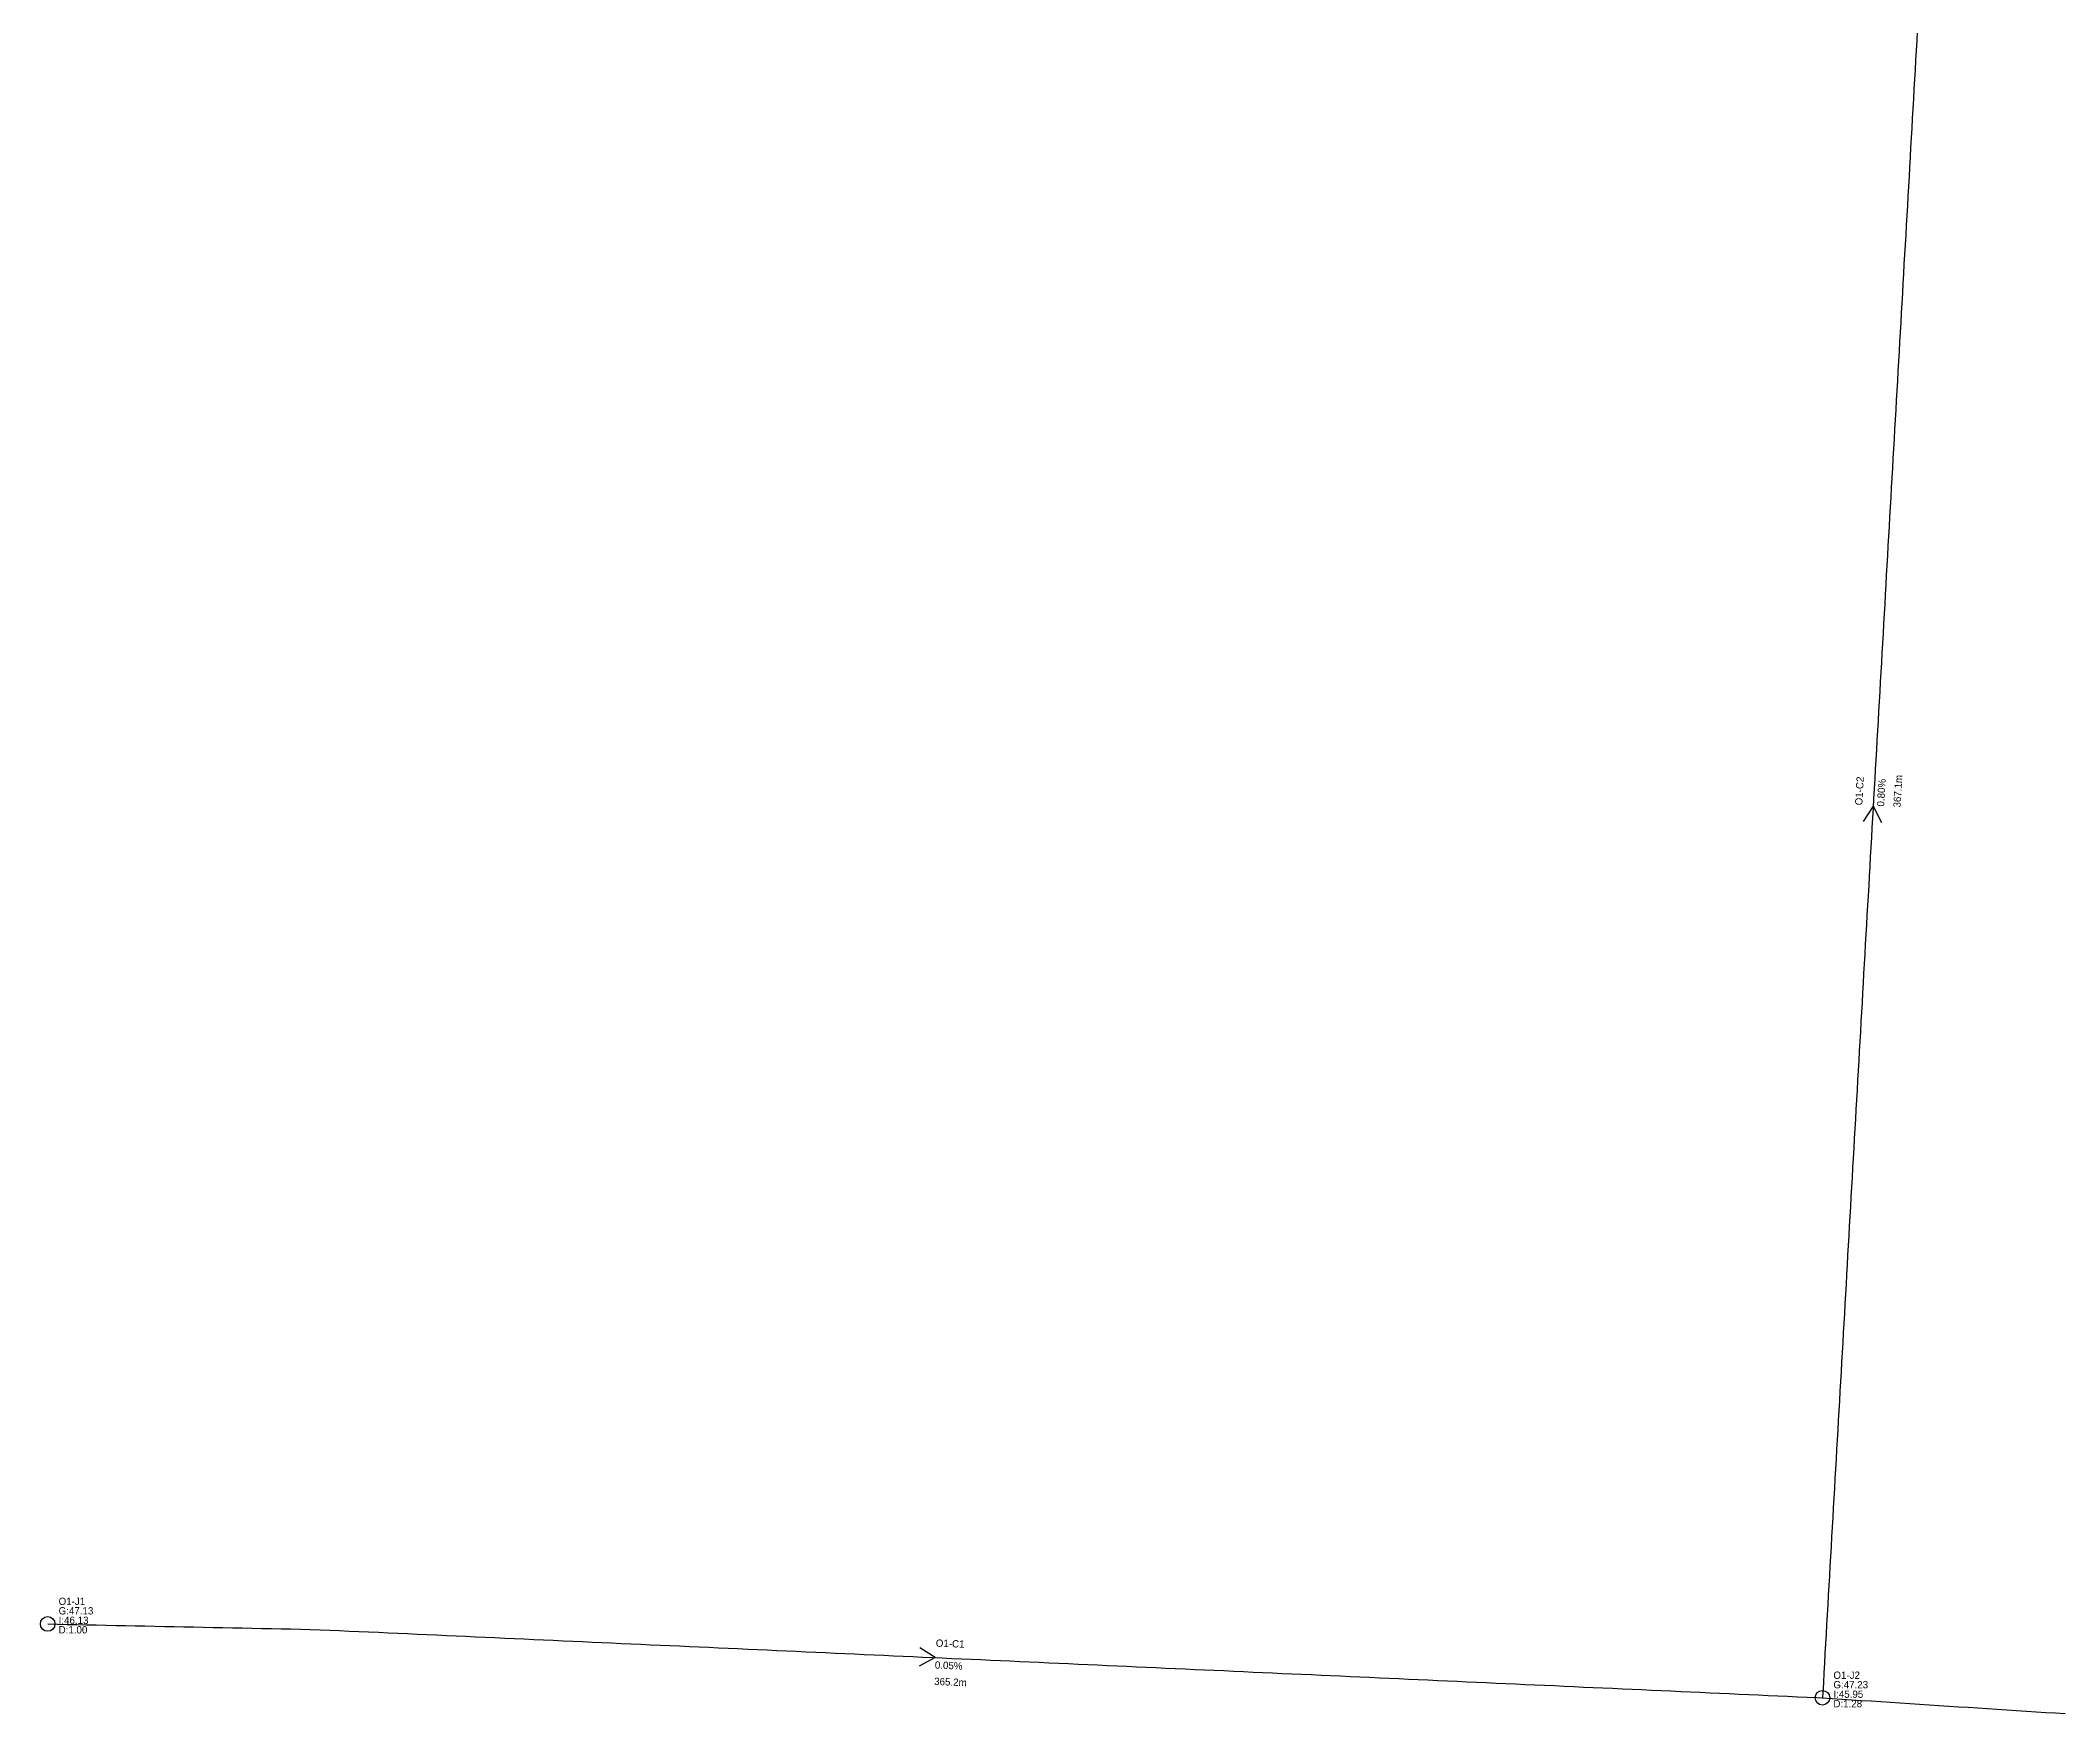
# Model space of a CAD drawing. Header units: metres. Extents: x 607160 to 610559, y 2613470 to 2618337.
# Drawn here: x 607160.2 to 607575.3, y 2614015 to 2614358.9 of the extents above; entities that cross this region are included whole.
import ezdxf

# ---------------------------------------------------------------- set-up
doc = ezdxf.new("R2010")
doc.units = ezdxf.units.M
for name, color, linetype in [('SW-DRAIN-LABELS', 3, 'Continuous'), ('SW-DRAIN-ORPHAN', 8, 'Continuous'), ('SW-DRAIN-SUB-01', 1, 'Continuous'), ('SW-JUNCTIONS', 7, 'Continuous')]:
    doc.layers.add(name, color=color, linetype=linetype)

msp = doc.modelspace()

# ---------------------------------------------------------------- linework, layer by layer
at = {"layer": 'SW-DRAIN-ORPHAN'}
msp.add_lwpolyline([(607526.52, 2614018.29), (607528.52, 2614018.16), (607530.52, 2614018.03), (607532.51, 2614017.9), (607534.51, 2614017.77), (607536.5, 2614017.64), (607538.5, 2614017.51), (607540.5, 2614017.38), (607542.49, 2614017.25), (607544.49, 2614017.12), (607546.48, 2614016.99), (607548.48, 2614016.86), (607550.47, 2614016.73), (607552.47, 2614016.6), (607554.47, 2614016.47), (607556.46, 2614016.34), (607558.46, 2614016.21), (607560.45, 2614016.08), (607562.45, 2614015.95), (607564.44, 2614015.82), (607566.44, 2614015.69), (607568.44, 2614015.56), (607570.43, 2614015.43), (607572.43, 2614015.3), (607574.42, 2614015.17), (607576.42, 2614015.05)], dxfattribs=at)
at = {"layer": 'SW-DRAIN-SUB-01'}
for p, q in [((607536.95, 2614201.55), (607534.89, 2614198.41)), ((607536.95, 2614201.55), (607538.64, 2614198.2)), ((607344.12, 2614026.56), (607340.96, 2614028.57)), ((607344.12, 2614026.56), (607340.8, 2614024.82))]:
    msp.add_line(p, q, dxfattribs=at)
for points in [[(607546.01, 2614360.85), (607545.9, 2614358.85), (607545.78, 2614356.85), (607545.67, 2614354.86), (607545.56, 2614352.86), (607545.44, 2614350.86), (607545.33, 2614348.87), (607545.22, 2614346.87), (607545.1, 2614344.87), (607544.99, 2614342.87), (607544.87, 2614340.88), (607544.76, 2614338.88), (607544.65, 2614336.88), (607544.53, 2614334.89), (607544.42, 2614332.89), (607544.31, 2614330.89), (607544.19, 2614328.9), (607544.08, 2614326.9), (607543.97, 2614324.9), (607543.85, 2614322.91), (607543.74, 2614320.91), (607543.63, 2614318.91), (607543.51, 2614316.92), (607543.4, 2614314.92), (607543.28, 2614312.92), (607543.17, 2614310.93), (607543.06, 2614308.93), (607542.94, 2614306.93), (607542.83, 2614304.94), (607542.72, 2614302.94), (607542.6, 2614300.94), (607542.49, 2614298.95), (607542.38, 2614296.95), (607542.26, 2614294.95), (607542.15, 2614292.96), (607542.04, 2614290.96), (607541.92, 2614288.96), (607541.81, 2614286.97), (607541.69, 2614284.97), (607541.58, 2614282.97), (607541.47, 2614280.97), (607541.35, 2614278.98), (607541.24, 2614276.98), (607541.13, 2614274.98), (607541.01, 2614272.99), (607540.9, 2614270.99), (607540.79, 2614268.99), (607540.67, 2614267), (607540.56, 2614265), (607540.45, 2614263), (607540.33, 2614261.01), (607540.22, 2614259.01), (607540.1, 2614257.01), (607539.99, 2614255.02), (607539.88, 2614253.02), (607539.76, 2614251.02), (607539.65, 2614249.03), (607539.54, 2614247.03), (607539.42, 2614245.03), (607539.31, 2614243.04), (607539.2, 2614241.04), (607539.08, 2614239.04), (607538.97, 2614237.05), (607538.85, 2614235.05), (607538.74, 2614233.05), (607538.63, 2614231.06), (607538.51, 2614229.06), (607538.4, 2614227.06), (607538.29, 2614225.07), (607538.17, 2614223.07), (607538.06, 2614221.07), (607537.95, 2614219.08), (607537.83, 2614217.08), (607537.72, 2614215.08), (607537.61, 2614213.08), (607537.49, 2614211.09), (607537.38, 2614209.09), (607537.26, 2614207.09), (607537.15, 2614205.1), (607537.04, 2614203.1), (607536.92, 2614201.1), (607536.81, 2614199.11), (607536.7, 2614197.11), (607536.58, 2614195.11), (607536.47, 2614193.12), (607536.36, 2614191.12), (607536.24, 2614189.12), (607536.13, 2614187.13), (607536.02, 2614185.13), (607535.9, 2614183.13), (607535.79, 2614181.14), (607535.67, 2614179.14), (607535.56, 2614177.14), (607535.45, 2614175.15), (607535.33, 2614173.15), (607535.22, 2614171.15), (607535.11, 2614169.16), (607534.99, 2614167.16), (607534.88, 2614165.16), (607534.77, 2614163.17), (607534.65, 2614161.17), (607534.54, 2614159.17), (607534.43, 2614157.18), (607534.31, 2614155.18), (607534.2, 2614153.18), (607534.08, 2614151.18), (607533.97, 2614149.19), (607533.86, 2614147.19), (607533.74, 2614145.19), (607533.63, 2614143.2), (607533.52, 2614141.2), (607533.4, 2614139.2), (607533.29, 2614137.21), (607533.18, 2614135.21), (607533.06, 2614133.21), (607532.95, 2614131.22), (607532.83, 2614129.22), (607532.72, 2614127.22), (607532.61, 2614125.23), (607532.49, 2614123.23), (607532.38, 2614121.23), (607532.27, 2614119.24), (607532.15, 2614117.24), (607532.04, 2614115.24), (607531.93, 2614113.25), (607531.81, 2614111.25), (607531.7, 2614109.25), (607531.59, 2614107.26), (607531.47, 2614105.26), (607531.36, 2614103.26), (607531.24, 2614101.27), (607531.13, 2614099.27), (607531.02, 2614097.27), (607530.9, 2614095.28), (607530.79, 2614093.28), (607530.68, 2614091.28), (607530.56, 2614089.28), (607530.45, 2614087.29), (607530.34, 2614085.29), (607530.22, 2614083.29), (607530.11, 2614081.3), (607530, 2614079.3), (607529.88, 2614077.3), (607529.77, 2614075.31), (607529.65, 2614073.31), (607529.54, 2614071.31), (607529.43, 2614069.32), (607529.31, 2614067.32), (607529.2, 2614065.32), (607529.09, 2614063.33), (607528.97, 2614061.33), (607528.86, 2614059.33), (607528.75, 2614057.34), (607528.63, 2614055.34), (607528.52, 2614053.34), (607528.41, 2614051.35), (607528.29, 2614049.35), (607528.18, 2614047.35), (607528.06, 2614045.36), (607527.95, 2614043.36), (607527.84, 2614041.36), (607527.72, 2614039.37), (607527.61, 2614037.37), (607527.5, 2614035.37), (607527.38, 2614033.38), (607527.27, 2614031.38), (607527.16, 2614029.38), (607527.04, 2614027.38), (607526.93, 2614025.39), (607526.82, 2614023.39), (607526.7, 2614021.39), (607526.59, 2614019.4), (607526.52, 2614018.29)], [(607161.68, 2614033.47), (607163.68, 2614033.42), (607165.68, 2614033.38), (607167.68, 2614033.34), (607169.68, 2614033.3), (607171.68, 2614033.26), (607173.68, 2614033.22), (607175.68, 2614033.18), (607177.68, 2614033.14), (607179.68, 2614033.1), (607181.68, 2614033.06), (607183.68, 2614033.01), (607185.68, 2614032.97), (607187.67, 2614032.93), (607189.67, 2614032.89), (607191.67, 2614032.85), (607193.67, 2614032.81), (607195.67, 2614032.77), (607197.67, 2614032.73), (607199.67, 2614032.69), (607201.67, 2614032.64), (607203.67, 2614032.6), (607205.67, 2614032.56), (607207.67, 2614032.52), (607209.67, 2614032.48), (607211.67, 2614032.44), (607213.67, 2614032.4), (607215.67, 2614032.36), (607217.67, 2614032.29), (607219.67, 2614032.2), (607221.66, 2614032.11), (607223.66, 2614032.02), (607225.66, 2614031.93), (607227.66, 2614031.84), (607229.66, 2614031.75), (607231.65, 2614031.66), (607233.65, 2614031.57), (607235.65, 2614031.48), (607237.65, 2614031.38), (607239.64, 2614031.29), (607241.64, 2614031.2), (607243.64, 2614031.11), (607245.64, 2614031.02), (607247.64, 2614030.93), (607249.63, 2614030.84), (607251.63, 2614030.75), (607253.63, 2614030.66), (607255.63, 2614030.57), (607257.63, 2614030.48), (607259.62, 2614030.39), (607261.62, 2614030.3), (607263.62, 2614030.21), (607265.62, 2614030.12), (607267.62, 2614030.03), (607269.61, 2614029.94), (607271.61, 2614029.84), (607273.61, 2614029.75), (607275.61, 2614029.66), (607277.61, 2614029.57), (607279.6, 2614029.48), (607281.6, 2614029.39), (607283.6, 2614029.3), (607285.6, 2614029.21), (607287.6, 2614029.12), (607289.59, 2614029.03), (607291.59, 2614028.94), (607293.59, 2614028.85), (607295.59, 2614028.76), (607297.59, 2614028.67), (607299.58, 2614028.58), (607301.58, 2614028.49), (607303.58, 2614028.4), (607305.58, 2614028.3), (607307.58, 2614028.21), (607309.57, 2614028.12), (607311.57, 2614028.03), (607313.57, 2614027.94), (607315.57, 2614027.85), (607317.56, 2614027.76), (607319.56, 2614027.67), (607321.56, 2614027.58), (607323.56, 2614027.49), (607325.56, 2614027.4), (607327.55, 2614027.31), (607329.55, 2614027.22), (607331.55, 2614027.13), (607333.55, 2614027.04), (607335.55, 2614026.95), (607337.54, 2614026.86), (607339.54, 2614026.76), (607341.54, 2614026.67), (607343.54, 2614026.58), (607345.54, 2614026.49), (607347.53, 2614026.4), (607349.53, 2614026.31), (607351.53, 2614026.22), (607353.53, 2614026.13), (607355.53, 2614026.04), (607357.52, 2614025.95), (607359.52, 2614025.86), (607361.52, 2614025.77), (607363.52, 2614025.68), (607365.52, 2614025.59), (607367.51, 2614025.5), (607369.51, 2614025.41), (607371.51, 2614025.32), (607373.51, 2614025.22), (607375.51, 2614025.13), (607377.5, 2614025.04), (607379.5, 2614024.95), (607381.5, 2614024.86), (607383.5, 2614024.77), (607385.5, 2614024.68), (607387.49, 2614024.59), (607389.49, 2614024.5), (607391.49, 2614024.41), (607393.49, 2614024.32), (607395.48, 2614024.23), (607397.48, 2614024.14), (607399.48, 2614024.05), (607401.48, 2614023.96), (607403.48, 2614023.87), (607405.47, 2614023.78), (607407.47, 2614023.68), (607409.47, 2614023.59), (607411.47, 2614023.5), (607413.47, 2614023.41), (607415.46, 2614023.32), (607417.46, 2614023.23), (607419.46, 2614023.14), (607421.46, 2614023.05), (607423.46, 2614022.96), (607425.45, 2614022.87), (607427.45, 2614022.78), (607429.45, 2614022.69), (607431.45, 2614022.6), (607433.45, 2614022.51), (607435.44, 2614022.42), (607437.44, 2614022.33), (607439.44, 2614022.24), (607441.44, 2614022.14), (607443.44, 2614022.05), (607445.43, 2614021.96), (607447.43, 2614021.87), (607449.43, 2614021.78), (607451.43, 2614021.69), (607453.43, 2614021.6), (607455.42, 2614021.51), (607457.42, 2614021.42), (607459.42, 2614021.33), (607461.42, 2614021.24), (607463.41, 2614021.15), (607465.41, 2614021.06), (607467.41, 2614020.97), (607469.41, 2614020.88), (607471.41, 2614020.79), (607473.4, 2614020.7), (607475.4, 2614020.6), (607477.4, 2614020.51), (607479.4, 2614020.42), (607481.4, 2614020.33), (607483.39, 2614020.24), (607485.39, 2614020.15), (607487.39, 2614020.06), (607489.39, 2614019.97), (607491.39, 2614019.88), (607493.38, 2614019.79), (607495.38, 2614019.7), (607497.38, 2614019.61), (607499.38, 2614019.52), (607501.38, 2614019.43), (607503.37, 2614019.34), (607505.37, 2614019.25), (607507.37, 2614019.16), (607509.37, 2614019.06), (607511.37, 2614018.97), (607513.36, 2614018.88), (607515.36, 2614018.79), (607517.36, 2614018.7), (607519.36, 2614018.61), (607521.36, 2614018.52), (607523.35, 2614018.43), (607525.35, 2614018.34), (607526.52, 2614018.29)]]:
    msp.add_lwpolyline(points, dxfattribs=at)
at = {"layer": 'SW-JUNCTIONS'}
for centre in [(607161.68, 2614033.47), (607526.52, 2614018.29)]:
    msp.add_circle(centre, 1.5, dxfattribs=at)

# ---------------------------------------------------------------- texts
at = {"layer": 'SW-DRAIN-LABELS', "color": 3}
for s, rotation, p in [('O1-C2', 86.7443, (607534.7, 2614201.67)), ('O1-C1', -2.3823, (607344.22, 2614028.81))]:
    msp.add_text(s, height=1.5, rotation=rotation, dxfattribs=at).set_placement(p)
at = {"layer": 'SW-DRAIN-LABELS', "color": 2}
for s, rotation, p in [('0.80%', 86.7443, (607539.2, 2614201.42)), ('367.1m', 86.7443, (607542.57, 2614201.23)), ('0.05%', -2.3823, (607344.03, 2614024.31)), ('365.2m', -2.3823, (607343.89, 2614020.94))]:
    msp.add_text(s, height=1.5, rotation=rotation, dxfattribs=at).set_placement(p)
at = {"layer": 'SW-DRAIN-LABELS', "color": 7}
for s, p in [('O1-J1', (607163.93, 2614037.37)), ('G:47.13', (607163.93, 2614035.42)), ('O1-J2', (607528.77, 2614022.19)), ('G:47.23', (607528.77, 2614020.24))]:
    msp.add_text(s, height=1.5, dxfattribs=at).set_placement(p)
at = {"layer": 'SW-DRAIN-LABELS', "color": 6}
for s, p in [('D:1.00', (607163.93, 2614031.52)), ('D:1.28', (607528.77, 2614016.34))]:
    msp.add_text(s, height=1.5, dxfattribs=at).set_placement(p)
at = {"layer": 'SW-DRAIN-LABELS', "color": 4}
for s, p in [('I:46.13', (607163.93, 2614033.47)), ('I:45.95', (607528.77, 2614018.29))]:
    msp.add_text(s, height=1.5, dxfattribs=at).set_placement(p)

doc.saveas('drawing.dxf')
